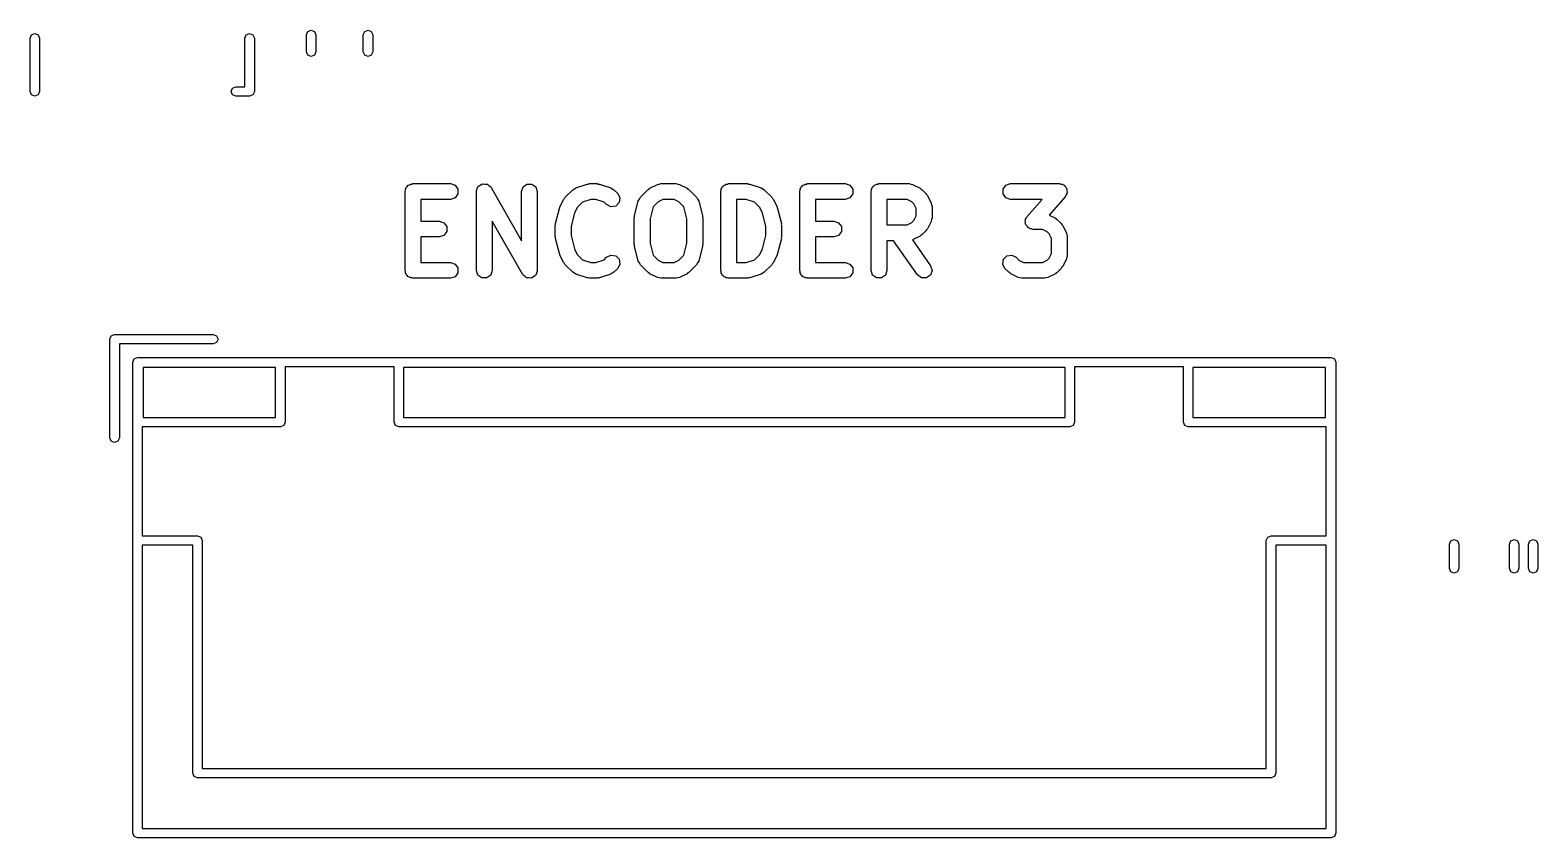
# Model space of a CAD drawing. Extents: x 96 to 200, y -143 to -59.
# Drawn here: x 158.08 to 177.18, y -97.07 to -86.83 of the extents above; entities that cross this region are included whole.
import ezdxf

# ---------------------------------------------------------------- set-up
doc = ezdxf.new("R2010")
doc.units = 0
doc.layers.add('BLACK', color=7, linetype='CONTINUOUS')

msp = doc.modelspace()

# ---------------------------------------------------------------- linework, layer by layer
at = {"layer": 'BLACK', "linetype": 'CONTINUOUS'}
for p, q in [((158.08, -86.935), (158.098, -86.8926)), ((158.098, -86.8926), (158.14, -86.875)), ((158.14, -86.875), (158.182, -86.8926)), ((158.182, -86.8926), (158.2, -86.935)), ((160.8, -86.935), (160.818, -86.8926)), ((160.818, -86.8926), (160.86, -86.875)), ((160.86, -86.875), (160.902, -86.8926)), ((160.902, -86.8926), (160.92, -86.935)), ((161.58, -86.8922), (161.598, -86.8497)), ((161.58, -87.1078), (161.58, -86.8922)), ((161.598, -86.8497), (161.64, -86.8322)), ((161.64, -86.8322), (161.682, -86.8497)), ((161.682, -86.8497), (161.7, -86.8922)), ((161.7, -86.8922), (161.7, -87.1078)), ((162.3, -86.8922), (162.318, -86.8497)), ((162.3, -87.1078), (162.3, -86.8922)), ((162.318, -86.8497), (162.36, -86.8322)), ((162.36, -86.8322), (162.402, -86.8497)), ((162.402, -86.8497), (162.42, -86.8922)), ((162.42, -86.8922), (162.42, -87.1078)), ((158.08, -87.61), (158.08, -86.935)), ((158.2, -86.935), (158.2, -87.61)), ((160.8, -87.55), (160.8, -86.935)), ((160.92, -86.935), (160.92, -87.61)), ((161.598, -87.1503), (161.58, -87.1078)), ((161.64, -87.1678), (161.598, -87.1503)), ((161.682, -87.1503), (161.64, -87.1678)), ((161.7, -87.1078), (161.682, -87.1503)), ((162.318, -87.1503), (162.3, -87.1078)), ((162.36, -87.1678), (162.318, -87.1503)), ((162.402, -87.1503), (162.36, -87.1678)), ((162.42, -87.1078), (162.402, -87.1503)), ((158.098, -87.6524), (158.08, -87.61)), ((158.14, -87.67), (158.098, -87.6524)), ((158.182, -87.6524), (158.14, -87.67)), ((158.2, -87.61), (158.182, -87.6524)), ((160.625, -87.61), (160.643, -87.5676)), ((160.643, -87.6524), (160.625, -87.61)), ((160.643, -87.5676), (160.685, -87.55)), ((160.685, -87.67), (160.643, -87.6524)), ((160.685, -87.55), (160.8, -87.55)), ((160.902, -87.6524), (160.86, -87.67)), ((160.92, -87.61), (160.902, -87.6524)), ((160.86, -87.67), (160.685, -87.67)), ((162.848, -88.8188), (162.86, -88.8095)), ((162.86, -88.8095), (162.87, -88.7967)), ((162.87, -88.7967), (162.885, -88.7918)), ((162.885, -88.7918), (162.898, -88.7825)), ((162.898, -88.7825), (162.914, -88.7825)), ((162.914, -88.7825), (162.929, -88.7776)), ((162.929, -88.7776), (163.405, -88.7776)), ((163.405, -88.7776), (163.464, -88.7967)), ((163.464, -88.7967), (163.5, -88.8467)), ((163.757, -88.8155), (163.759, -88.8104)), ((163.759, -88.8104), (163.782, -88.7976)), ((163.782, -88.7976), (163.802, -88.7825)), ((163.802, -88.7825), (163.808, -88.7825)), ((163.808, -88.7825), (163.813, -88.7797)), ((163.813, -88.7797), (163.839, -88.7825)), ((163.839, -88.7825), (163.864, -88.7825)), ((163.864, -88.7825), (163.869, -88.7858)), ((163.869, -88.7858), (163.874, -88.7864)), ((163.874, -88.7864), (163.893, -88.8037)), ((163.893, -88.8037), (163.914, -88.8188)), ((164.324, -88.8188), (164.374, -88.7825)), ((164.374, -88.7825), (164.436, -88.7825)), ((164.436, -88.7825), (164.486, -88.8188)), ((164.992, -88.8304), (165.135, -88.7828)), ((165.135, -88.7828), (165.151, -88.7826)), ((165.151, -88.7826), (165.167, -88.7776)), ((165.167, -88.7776), (165.262, -88.7776)), ((165.262, -88.7776), (165.277, -88.7826)), ((165.277, -88.7826), (165.294, -88.7828)), ((165.294, -88.7828), (165.436, -88.8304)), ((165.931, -88.8358), (166.027, -88.7882)), ((166.027, -88.7882), (166.05, -88.7847)), ((166.05, -88.7847), (166.071, -88.7776)), ((166.071, -88.7776), (166.262, -88.7776)), ((166.262, -88.7776), (166.284, -88.7847)), ((166.284, -88.7847), (166.307, -88.7882)), ((166.307, -88.7882), (166.402, -88.8358)), ((166.848, -88.8188), (166.86, -88.8095)), ((166.86, -88.8095), (166.87, -88.7967)), ((166.87, -88.7967), (166.885, -88.7918)), ((166.885, -88.7918), (166.898, -88.7825)), ((166.898, -88.7825), (166.914, -88.7825)), ((166.914, -88.7825), (166.929, -88.7776)), ((166.929, -88.7776), (167.167, -88.7776)), ((167.167, -88.7776), (167.182, -88.7826)), ((167.182, -88.7826), (167.198, -88.7828)), ((167.198, -88.7828), (167.341, -88.8304)), ((167.848, -88.8188), (167.86, -88.8095)), ((167.86, -88.8095), (167.87, -88.7967)), ((167.87, -88.7967), (167.885, -88.7918)), ((167.885, -88.7918), (167.898, -88.7825)), ((167.898, -88.7825), (167.914, -88.7825)), ((167.914, -88.7825), (167.929, -88.7776)), ((167.929, -88.7776), (168.405, -88.7776)), ((168.405, -88.7776), (168.464, -88.7967)), ((168.464, -88.7967), (168.5, -88.8467)), ((168.752, -88.8188), (168.765, -88.8095)), ((168.765, -88.8095), (168.775, -88.7967)), ((168.775, -88.7967), (168.79, -88.7918)), ((168.79, -88.7918), (168.802, -88.7825)), ((168.802, -88.7825), (168.818, -88.7825)), ((168.818, -88.7825), (168.833, -88.7776)), ((168.833, -88.7776), (169.214, -88.7776)), ((169.214, -88.7776), (169.236, -88.7847)), ((169.236, -88.7847), (169.259, -88.7882)), ((169.259, -88.7882), (169.354, -88.8358)), ((170.405, -88.8467), (170.441, -88.7967)), ((170.441, -88.7967), (170.5, -88.7776)), ((170.5, -88.7776), (171.119, -88.7776)), ((171.119, -88.7776), (171.138, -88.7839)), ((171.138, -88.7839), (171.158, -88.7857)), ((171.158, -88.7857), (171.167, -88.7932)), ((171.167, -88.7932), (171.178, -88.7967)), ((171.178, -88.7967), (171.19, -88.8131)), ((171.19, -88.8131), (171.205, -88.8264)), ((162.829, -88.8776), (162.833, -88.8626)), ((162.829, -89.8776), (162.829, -88.8776)), ((162.833, -88.8467), (162.843, -88.8339)), ((162.833, -88.8626), (162.833, -88.8467)), ((162.843, -88.8339), (162.848, -88.8188)), ((163.405, -88.9776), (163.029, -88.9776)), ((163.029, -88.9776), (163.029, -89.2538)), ((163.464, -88.9585), (163.405, -88.9776)), ((163.5, -88.9085), (163.464, -88.9585)), ((163.5, -88.8467), (163.5, -88.9085)), ((163.733, -88.8776), (163.735, -88.8722)), ((163.733, -89.8776), (163.733, -88.8776)), ((163.734, -88.8667), (163.744, -88.8433)), ((163.735, -88.8722), (163.734, -88.8667)), ((163.744, -88.8433), (163.752, -88.8188)), ((163.752, -88.8188), (163.757, -88.8155)), ((163.914, -88.8188), (163.916, -88.8242)), ((163.916, -88.8242), (163.92, -88.828)), ((163.92, -88.828), (164.305, -89.5011)), ((164.305, -88.8776), (164.324, -88.8188)), ((164.305, -89.5011), (164.305, -88.8776)), ((164.486, -88.8188), (164.505, -88.8776)), ((164.505, -88.8776), (164.505, -89.8776)), ((164.792, -89.071), (164.839, -88.9758)), ((164.839, -88.9758), (164.851, -88.9642)), ((164.851, -88.9642), (164.858, -88.9498)), ((164.858, -88.9498), (164.953, -88.8545)), ((164.953, -88.8545), (164.974, -88.8441)), ((164.974, -88.8441), (164.992, -88.8304)), ((165.183, -88.9776), (165.078, -89.0126)), ((165.246, -88.9776), (165.183, -88.9776)), ((165.351, -89.0126), (165.246, -88.9776)), ((165.436, -88.8304), (165.455, -88.8441)), ((165.455, -88.8441), (165.475, -88.8545)), ((165.475, -88.8545), (165.523, -88.9021)), ((165.523, -88.9021), (165.551, -88.9572)), ((165.551, -88.9572), (165.541, -89.0183)), ((165.736, -89.1867), (165.784, -88.9962)), ((165.784, -88.9962), (165.798, -88.9736)), ((165.798, -88.9736), (165.81, -88.9498)), ((165.81, -88.9498), (165.905, -88.8545)), ((165.905, -88.8545), (165.92, -88.8472)), ((165.92, -88.8472), (165.931, -88.8358)), ((166.095, -88.9776), (166.035, -89.0074)), ((166.238, -88.9776), (166.095, -88.9776)), ((166.298, -89.0074), (166.238, -88.9776)), ((166.402, -88.8358), (166.413, -88.8472)), ((166.413, -88.8472), (166.428, -88.8545)), ((166.428, -88.8545), (166.523, -88.9498)), ((166.523, -88.9498), (166.535, -88.9736)), ((166.535, -88.9736), (166.549, -88.9962)), ((166.549, -88.9962), (166.597, -89.1867)), ((166.829, -88.8776), (166.833, -88.8626)), ((166.829, -89.8776), (166.829, -88.8776)), ((166.833, -88.8467), (166.843, -88.8339)), ((166.833, -88.8626), (166.833, -88.8467)), ((166.843, -88.8339), (166.848, -88.8188)), ((167.029, -88.9776), (167.029, -89.7776)), ((167.15, -88.9776), (167.029, -88.9776)), ((167.256, -89.0126), (167.15, -88.9776)), ((167.341, -88.8304), (167.36, -88.8441)), ((167.36, -88.8441), (167.38, -88.8545)), ((167.38, -88.8545), (167.475, -88.9498)), ((167.475, -88.9498), (167.483, -88.9642)), ((167.483, -88.9642), (167.494, -88.9758)), ((167.494, -88.9758), (167.542, -89.071)), ((167.829, -88.8776), (167.833, -88.8626)), ((167.829, -89.8776), (167.829, -88.8776)), ((167.833, -88.8467), (167.843, -88.8339)), ((167.833, -88.8626), (167.833, -88.8467)), ((167.843, -88.8339), (167.848, -88.8188)), ((168.405, -88.9776), (168.029, -88.9776)), ((168.029, -88.9776), (168.029, -89.2538)), ((168.464, -88.9585), (168.405, -88.9776)), ((168.5, -88.9085), (168.464, -88.9585)), ((168.5, -88.8467), (168.5, -88.9085)), ((168.733, -88.8776), (168.738, -88.8626)), ((168.733, -89.8776), (168.733, -88.8776)), ((168.738, -88.8467), (168.748, -88.8339)), ((168.738, -88.8626), (168.738, -88.8467)), ((168.748, -88.8339), (168.752, -88.8188)), ((168.933, -88.9776), (168.933, -89.3014)), ((169.191, -88.9776), (168.933, -88.9776)), ((169.25, -89.0074), (169.191, -88.9776)), ((169.354, -88.8358), (169.366, -88.8472)), ((169.366, -88.8472), (169.38, -88.8545)), ((169.38, -88.8545), (169.428, -88.9021)), ((169.428, -88.9021), (169.435, -88.9166)), ((169.435, -88.9166), (169.447, -88.9281)), ((169.447, -88.9281), (169.494, -89.0234)), ((170.405, -88.9085), (170.405, -88.8467)), ((170.441, -88.9585), (170.405, -88.9085)), ((170.5, -88.9776), (170.441, -88.9585)), ((170.899, -88.9776), (170.5, -88.9776)), ((170.71, -89.1927), (170.899, -88.9776)), ((171.194, -88.9435), (170.99, -89.1773)), ((171.202, -88.9249), (171.194, -88.9435)), ((171.214, -88.9085), (171.202, -88.9249)), ((171.205, -88.8264), (171.207, -88.8375)), ((171.207, -88.8375), (171.214, -88.8467)), ((171.214, -88.8467), (171.214, -88.8669)), ((171.214, -88.8669), (171.219, -88.8867)), ((171.219, -88.8867), (171.214, -88.8971)), ((171.214, -88.8971), (171.214, -88.9085)), ((164.736, -89.2819), (164.784, -89.0915)), ((164.784, -89.0915), (164.79, -89.082)), ((164.79, -89.082), (164.792, -89.071)), ((164.975, -89.1506), (164.933, -89.3185)), ((165.011, -89.0797), (164.975, -89.1506)), ((165.078, -89.0126), (165.011, -89.0797)), ((165.382, -89.0436), (165.351, -89.0126)), ((165.437, -89.0716), (165.382, -89.0436)), ((165.498, -89.062), (165.437, -89.0716)), ((165.541, -89.0183), (165.498, -89.062)), ((165.737, -89.1991), (165.736, -89.1867)), ((165.971, -89.0716), (165.933, -89.2233)), ((166.035, -89.0074), (165.971, -89.0716)), ((166.362, -89.0716), (166.298, -89.0074)), ((166.4, -89.2233), (166.362, -89.0716)), ((166.597, -89.1867), (166.596, -89.1991)), ((167.323, -89.0797), (167.256, -89.0126)), ((167.358, -89.1506), (167.323, -89.0797)), ((167.4, -89.3185), (167.358, -89.1506)), ((167.542, -89.071), (167.543, -89.082)), ((167.543, -89.082), (167.549, -89.0915)), ((167.549, -89.0915), (167.597, -89.2819)), ((169.275, -89.0321), (169.25, -89.0074)), ((169.305, -89.0917), (169.275, -89.0321)), ((169.275, -89.247), (169.305, -89.1873)), ((169.305, -89.1873), (169.305, -89.0917)), ((169.494, -89.0234), (169.498, -89.0462)), ((169.498, -89.0462), (169.505, -89.0681)), ((169.505, -89.0681), (169.505, -89.211)), ((170.702, -89.2113), (170.71, -89.1927)), ((170.99, -89.1773), (171.069, -89.2167)), ((163.029, -89.2538), (163.262, -89.2538)), ((163.262, -89.2538), (163.321, -89.2729)), ((163.321, -89.2729), (163.357, -89.3229)), ((163.357, -89.3847), (163.321, -89.4347)), ((163.357, -89.3229), (163.357, -89.3847)), ((164.318, -89.9272), (163.933, -89.2542)), ((163.933, -89.2542), (163.933, -89.8776)), ((164.733, -89.3062), (164.737, -89.2944)), ((164.733, -89.449), (164.733, -89.3062)), ((164.737, -89.2944), (164.736, -89.2819)), ((164.933, -89.3185), (164.933, -89.4367)), ((165.733, -89.211), (165.737, -89.1991)), ((165.733, -89.5443), (165.733, -89.211)), ((165.933, -89.2233), (165.933, -89.532)), ((166.4, -89.532), (166.4, -89.2233)), ((166.596, -89.1991), (166.6, -89.211)), ((166.6, -89.211), (166.6, -89.5443)), ((167.4, -89.4367), (167.4, -89.3185)), ((167.597, -89.2819), (167.596, -89.2944)), ((167.596, -89.2944), (167.6, -89.3062)), ((167.6, -89.3062), (167.6, -89.449)), ((168.029, -89.2538), (168.262, -89.2538)), ((168.262, -89.2538), (168.321, -89.2729)), ((168.321, -89.2729), (168.357, -89.3229)), ((168.357, -89.3847), (168.321, -89.4347)), ((168.357, -89.3229), (168.357, -89.3847)), ((168.933, -89.3014), (169.191, -89.3014)), ((169.191, -89.3014), (169.25, -89.2716)), ((169.25, -89.2716), (169.275, -89.247)), ((169.428, -89.3769), (169.38, -89.4245)), ((169.435, -89.3625), (169.428, -89.3769)), ((169.447, -89.3509), (169.435, -89.3625)), ((169.494, -89.2557), (169.447, -89.3509)), ((169.498, -89.2329), (169.494, -89.2557)), ((169.505, -89.211), (169.498, -89.2329)), ((170.686, -89.2495), (170.691, -89.2391)), ((170.691, -89.2693), (170.686, -89.2495)), ((170.691, -89.2277), (170.702, -89.2113)), ((170.691, -89.2391), (170.691, -89.2277)), ((170.691, -89.2895), (170.691, -89.2693)), ((170.697, -89.2987), (170.691, -89.2895)), ((170.7, -89.3098), (170.697, -89.2987)), ((170.715, -89.3231), (170.7, -89.3098)), ((170.727, -89.3395), (170.715, -89.3231)), ((170.738, -89.343), (170.727, -89.3395)), ((170.746, -89.3505), (170.738, -89.343)), ((170.766, -89.3523), (170.746, -89.3505)), ((170.786, -89.3586), (170.766, -89.3523)), ((170.905, -89.3586), (170.786, -89.3586)), ((170.965, -89.3884), (170.905, -89.3586)), ((171.069, -89.2167), (171.08, -89.2281)), ((171.08, -89.2281), (171.095, -89.2355)), ((171.095, -89.2355), (171.142, -89.2831)), ((171.142, -89.2831), (171.149, -89.2975)), ((171.149, -89.2975), (171.161, -89.3091)), ((171.161, -89.3091), (171.208, -89.4043)), ((163.262, -89.4538), (163.029, -89.4538)), ((163.029, -89.4538), (163.029, -89.7776)), ((163.321, -89.4347), (163.262, -89.4538)), ((164.737, -89.4609), (164.733, -89.449)), ((164.736, -89.4733), (164.737, -89.4609)), ((164.784, -89.6638), (164.736, -89.4733)), ((164.933, -89.4367), (164.975, -89.6046)), ((165.737, -89.5561), (165.733, -89.5443)), ((165.736, -89.5685), (165.737, -89.5561)), ((165.784, -89.759), (165.736, -89.5685)), ((165.933, -89.532), (165.971, -89.6836)), ((166.362, -89.6836), (166.4, -89.532)), ((166.597, -89.5685), (166.549, -89.759)), ((166.6, -89.5443), (166.596, -89.5561)), ((166.596, -89.5561), (166.597, -89.5685)), ((167.358, -89.6046), (167.4, -89.4367)), ((167.597, -89.4733), (167.549, -89.6638)), ((167.6, -89.449), (167.596, -89.4609)), ((167.596, -89.4609), (167.597, -89.4733)), ((168.262, -89.4538), (168.029, -89.4538)), ((168.029, -89.4538), (168.029, -89.7776)), ((168.321, -89.4347), (168.262, -89.4538)), ((169.019, -89.5014), (168.933, -89.5014)), ((168.933, -89.5014), (168.933, -89.8776)), ((169.323, -89.935), (169.019, -89.5014)), ((169.259, -89.4909), (169.256, -89.4913)), ((169.256, -89.4913), (169.487, -89.8203)), ((169.354, -89.4433), (169.259, -89.4909)), ((169.366, -89.4319), (169.354, -89.4433)), ((169.38, -89.4245), (169.366, -89.4319)), ((170.989, -89.413), (170.965, -89.3884)), ((171.019, -89.4727), (170.989, -89.413)), ((171.019, -89.6635), (171.019, -89.4727)), ((171.208, -89.4043), (171.212, -89.4271)), ((171.212, -89.4271), (171.219, -89.449)), ((171.219, -89.449), (171.219, -89.6871)), ((164.79, -89.6732), (164.784, -89.6638)), ((164.792, -89.6842), (164.79, -89.6732)), ((164.839, -89.7795), (164.792, -89.6842)), ((164.975, -89.6046), (165.011, -89.6755)), ((165.011, -89.6755), (165.078, -89.7426)), ((165.078, -89.7426), (165.183, -89.7776)), ((165.246, -89.7776), (165.351, -89.7426)), ((165.351, -89.7426), (165.382, -89.7117)), ((165.382, -89.7117), (165.437, -89.6836)), ((165.437, -89.6836), (165.498, -89.6933)), ((165.498, -89.6933), (165.541, -89.737)), ((165.541, -89.737), (165.551, -89.798)), ((165.798, -89.7817), (165.784, -89.759)), ((165.971, -89.6836), (166.035, -89.7478)), ((166.035, -89.7478), (166.095, -89.7776)), ((166.238, -89.7776), (166.298, -89.7478)), ((166.298, -89.7478), (166.362, -89.6836)), ((166.549, -89.759), (166.535, -89.7817)), ((167.15, -89.7776), (167.256, -89.7426)), ((167.256, -89.7426), (167.323, -89.6755)), ((167.323, -89.6755), (167.358, -89.6046)), ((167.542, -89.6842), (167.494, -89.7795)), ((167.543, -89.6732), (167.542, -89.6842)), ((167.549, -89.6638), (167.543, -89.6732)), ((170.401, -89.798), (170.411, -89.737)), ((170.411, -89.737), (170.455, -89.6933)), ((170.455, -89.6933), (170.516, -89.6836)), ((170.516, -89.6836), (170.571, -89.7117)), ((170.571, -89.7117), (170.607, -89.7478)), ((170.607, -89.7478), (170.666, -89.7776)), ((170.905, -89.7776), (170.965, -89.7478)), ((170.965, -89.7478), (170.989, -89.7231)), ((170.989, -89.7231), (171.019, -89.6635)), ((171.208, -89.7319), (171.161, -89.8271)), ((171.212, -89.7091), (171.208, -89.7319)), ((171.219, -89.6871), (171.212, -89.7091)), ((162.833, -89.8927), (162.829, -89.8776)), ((162.833, -89.9085), (162.833, -89.8927)), ((162.843, -89.9213), (162.833, -89.9085)), ((162.848, -89.9364), (162.843, -89.9213)), ((162.86, -89.9457), (162.848, -89.9364)), ((162.87, -89.9585), (162.86, -89.9457)), ((162.885, -89.9634), (162.87, -89.9585)), ((163.029, -89.7776), (163.405, -89.7776)), ((163.405, -89.7776), (163.464, -89.7967)), ((163.464, -89.9585), (163.405, -89.9776)), ((163.464, -89.7967), (163.5, -89.8467)), ((163.5, -89.9085), (163.464, -89.9585)), ((163.5, -89.8467), (163.5, -89.9085)), ((163.752, -89.9364), (163.733, -89.8776)), ((163.802, -89.9727), (163.752, -89.9364)), ((163.914, -89.9364), (163.864, -89.9727)), ((163.933, -89.8776), (163.914, -89.9364)), ((164.322, -89.931), (164.318, -89.9272)), ((164.324, -89.9364), (164.322, -89.931)), ((164.345, -89.9515), (164.324, -89.9364)), ((164.364, -89.9688), (164.345, -89.9515)), ((164.456, -89.9576), (164.436, -89.9727)), ((164.479, -89.9449), (164.456, -89.9576)), ((164.481, -89.9397), (164.479, -89.9449)), ((164.486, -89.9364), (164.481, -89.9397)), ((164.494, -89.912), (164.486, -89.9364)), ((164.504, -89.8885), (164.494, -89.912)), ((164.505, -89.8776), (164.503, -89.883)), ((164.503, -89.883), (164.504, -89.8885)), ((164.851, -89.791), (164.839, -89.7795)), ((164.858, -89.8055), (164.851, -89.791)), ((164.953, -89.9007), (164.858, -89.8055)), ((164.974, -89.9112), (164.953, -89.9007)), ((164.992, -89.9249), (164.974, -89.9112)), ((165.135, -89.9725), (164.992, -89.9249)), ((165.183, -89.7776), (165.246, -89.7776)), ((165.436, -89.9249), (165.294, -89.9725)), ((165.455, -89.9112), (165.436, -89.9249)), ((165.475, -89.9007), (165.455, -89.9112)), ((165.523, -89.8531), (165.475, -89.9007)), ((165.551, -89.798), (165.523, -89.8531)), ((165.81, -89.8055), (165.798, -89.7817)), ((165.905, -89.9007), (165.81, -89.8055)), ((165.92, -89.9081), (165.905, -89.9007)), ((165.931, -89.9194), (165.92, -89.9081)), ((166.027, -89.9671), (165.931, -89.9194)), ((166.095, -89.7776), (166.238, -89.7776)), ((166.402, -89.9194), (166.307, -89.9671)), ((166.413, -89.9081), (166.402, -89.9194)), ((166.428, -89.9007), (166.413, -89.9081)), ((166.523, -89.8055), (166.428, -89.9007)), ((166.535, -89.7817), (166.523, -89.8055)), ((166.833, -89.8927), (166.829, -89.8776)), ((166.833, -89.9085), (166.833, -89.8927)), ((166.843, -89.9213), (166.833, -89.9085)), ((166.848, -89.9364), (166.843, -89.9213)), ((166.86, -89.9457), (166.848, -89.9364)), ((166.87, -89.9585), (166.86, -89.9457)), ((166.885, -89.9634), (166.87, -89.9585)), ((167.029, -89.7776), (167.15, -89.7776)), ((167.341, -89.9249), (167.198, -89.9725)), ((167.36, -89.9112), (167.341, -89.9249)), ((167.38, -89.9007), (167.36, -89.9112)), ((167.475, -89.8055), (167.38, -89.9007)), ((167.483, -89.791), (167.475, -89.8055)), ((167.494, -89.7795), (167.483, -89.791)), ((167.833, -89.8927), (167.829, -89.8776)), ((167.833, -89.9085), (167.833, -89.8927)), ((167.843, -89.9213), (167.833, -89.9085)), ((167.848, -89.9364), (167.843, -89.9213)), ((167.86, -89.9457), (167.848, -89.9364)), ((167.87, -89.9585), (167.86, -89.9457)), ((167.885, -89.9634), (167.87, -89.9585)), ((168.029, -89.7776), (168.405, -89.7776)), ((168.405, -89.7776), (168.464, -89.7967)), ((168.464, -89.9585), (168.405, -89.9776)), ((168.464, -89.7967), (168.5, -89.8467)), ((168.5, -89.9085), (168.464, -89.9585)), ((168.5, -89.8467), (168.5, -89.9085)), ((168.752, -89.9364), (168.733, -89.8776)), ((168.802, -89.9727), (168.752, -89.9364)), ((168.914, -89.9364), (168.864, -89.9727)), ((168.933, -89.8776), (168.914, -89.9364)), ((169.372, -89.9722), (169.323, -89.935)), ((169.485, -89.9378), (169.434, -89.9733)), ((169.505, -89.8794), (169.485, -89.9378)), ((169.487, -89.8203), (169.505, -89.8794)), ((170.429, -89.8531), (170.401, -89.798)), ((170.477, -89.9007), (170.429, -89.8531)), ((170.491, -89.9081), (170.477, -89.9007)), ((170.503, -89.9194), (170.491, -89.9081)), ((170.598, -89.9671), (170.503, -89.9194)), ((170.666, -89.7776), (170.905, -89.7776)), ((171.069, -89.9194), (170.973, -89.9671)), ((171.08, -89.9081), (171.069, -89.9194)), ((171.095, -89.9007), (171.08, -89.9081)), ((171.142, -89.8531), (171.095, -89.9007)), ((171.149, -89.8386), (171.142, -89.8531)), ((171.161, -89.8271), (171.149, -89.8386)), ((162.898, -89.9727), (162.885, -89.9634)), ((162.914, -89.9727), (162.898, -89.9727)), ((162.929, -89.9776), (162.914, -89.9727)), ((163.405, -89.9776), (162.929, -89.9776)), ((163.864, -89.9727), (163.802, -89.9727)), ((164.369, -89.9694), (164.364, -89.9688)), ((164.374, -89.9727), (164.369, -89.9694)), ((164.4, -89.9727), (164.374, -89.9727)), ((164.425, -89.9755), (164.4, -89.9727)), ((164.43, -89.9727), (164.425, -89.9755)), ((164.436, -89.9727), (164.43, -89.9727)), ((165.151, -89.9726), (165.135, -89.9725)), ((165.167, -89.9776), (165.151, -89.9726)), ((165.262, -89.9776), (165.167, -89.9776)), ((165.277, -89.9726), (165.262, -89.9776)), ((165.294, -89.9725), (165.277, -89.9726)), ((166.05, -89.9705), (166.027, -89.9671)), ((166.071, -89.9776), (166.05, -89.9705)), ((166.262, -89.9776), (166.071, -89.9776)), ((166.284, -89.9705), (166.262, -89.9776)), ((166.307, -89.9671), (166.284, -89.9705)), ((166.898, -89.9727), (166.885, -89.9634)), ((166.914, -89.9727), (166.898, -89.9727)), ((166.929, -89.9776), (166.914, -89.9727)), ((167.167, -89.9776), (166.929, -89.9776)), ((167.182, -89.9726), (167.167, -89.9776)), ((167.198, -89.9725), (167.182, -89.9726)), ((167.898, -89.9727), (167.885, -89.9634)), ((167.914, -89.9727), (167.898, -89.9727)), ((167.929, -89.9776), (167.914, -89.9727)), ((168.405, -89.9776), (167.929, -89.9776)), ((168.864, -89.9727), (168.802, -89.9727)), ((169.434, -89.9733), (169.372, -89.9722)), ((170.621, -89.9705), (170.598, -89.9671)), ((170.643, -89.9776), (170.621, -89.9705)), ((170.929, -89.9776), (170.643, -89.9776)), ((170.95, -89.9705), (170.929, -89.9776)), ((170.973, -89.9671), (170.95, -89.9705)), ((159.09, -90.75), (159.108, -90.7076)), ((159.108, -90.7076), (159.15, -90.69)), ((159.15, -90.69), (160.4, -90.69)), ((160.4, -90.69), (160.442, -90.7076)), ((160.442, -90.7076), (160.46, -90.75)), ((159.09, -92), (159.09, -90.75)), ((160.4, -90.81), (159.21, -90.81)), ((159.21, -90.81), (159.21, -92)), ((160.442, -90.7924), (160.4, -90.81)), ((160.46, -90.75), (160.442, -90.7924)), ((159.38, -91.04), (159.398, -90.9976)), ((159.38, -97.01), (159.38, -91.04)), ((159.398, -90.9976), (159.44, -90.98)), ((159.44, -90.98), (174.56, -90.98)), ((162.69, -91.1), (161.31, -91.1)), ((161.31, -91.1), (161.31, -91.8)), ((162.69, -91.8), (162.69, -91.1)), ((171.31, -91.1), (171.31, -91.8)), ((172.69, -91.1), (171.31, -91.1)), ((172.69, -91.8), (172.69, -91.1)), ((174.56, -90.98), (174.602, -90.9976)), ((174.602, -90.9976), (174.62, -91.04)), ((174.62, -91.04), (174.62, -97.01)), ((159.51, -91.11), (159.51, -91.74)), ((161.19, -91.11), (159.51, -91.11)), ((161.19, -91.74), (161.19, -91.11)), ((162.81, -91.11), (162.81, -91.74)), ((171.19, -91.11), (162.81, -91.11)), ((171.19, -91.74), (171.19, -91.11)), ((172.81, -91.11), (172.81, -91.74)), ((174.49, -91.11), (172.81, -91.11)), ((174.49, -91.74), (174.49, -91.11)), ((161.25, -91.86), (159.5, -91.86)), ((159.5, -91.86), (159.5, -93.24)), ((159.51, -91.74), (161.19, -91.74)), ((161.292, -91.8424), (161.25, -91.86)), ((161.31, -91.8), (161.292, -91.8424)), ((162.708, -91.8424), (162.69, -91.8)), ((162.75, -91.86), (162.708, -91.8424)), ((171.25, -91.86), (162.75, -91.86)), ((162.81, -91.74), (171.19, -91.74)), ((171.292, -91.8424), (171.25, -91.86)), ((171.31, -91.8), (171.292, -91.8424)), ((172.708, -91.8424), (172.69, -91.8)), ((172.75, -91.86), (172.708, -91.8424)), ((174.5, -91.86), (172.75, -91.86)), ((172.81, -91.74), (174.49, -91.74)), ((174.5, -93.24), (174.5, -91.86)), ((159.108, -92.0424), (159.09, -92)), ((159.15, -92.06), (159.108, -92.0424)), ((159.192, -92.0424), (159.15, -92.06)), ((159.21, -92), (159.192, -92.0424)), ((159.5, -93.24), (160.2, -93.24)), ((160.14, -93.36), (159.5, -93.36)), ((159.5, -93.36), (159.5, -96.95)), ((160.14, -96.25), (160.14, -93.36)), ((160.2, -93.24), (160.242, -93.2576)), ((160.242, -93.2576), (160.26, -93.3)), ((160.26, -93.3), (160.26, -96.19)), ((173.74, -93.3), (173.758, -93.2576)), ((173.74, -96.19), (173.74, -93.3)), ((173.758, -93.2576), (173.8, -93.24)), ((173.8, -93.24), (174.5, -93.24)), ((173.86, -93.36), (173.86, -96.25)), ((174.5, -93.36), (173.86, -93.36)), ((174.5, -96.95), (174.5, -93.36)), ((176.06, -93.3464), (176.078, -93.3039)), ((176.06, -93.6536), (176.06, -93.3464)), ((176.078, -93.3039), (176.12, -93.2864)), ((176.12, -93.2864), (176.162, -93.3039)), ((176.162, -93.3039), (176.18, -93.3464)), ((176.18, -93.3464), (176.18, -93.6536)), ((176.82, -93.3464), (176.838, -93.3039)), ((176.82, -93.6536), (176.82, -93.3464)), ((176.838, -93.3039), (176.88, -93.2864)), ((176.88, -93.2864), (176.922, -93.3039)), ((176.922, -93.3039), (176.94, -93.3464)), ((176.94, -93.3464), (176.94, -93.6536)), ((177.06, -93.3464), (177.078, -93.3039)), ((177.06, -93.6536), (177.06, -93.3464)), ((177.078, -93.3039), (177.12, -93.2864)), ((177.12, -93.2864), (177.162, -93.3039)), ((177.162, -93.3039), (177.18, -93.3464)), ((177.18, -93.3464), (177.18, -93.6536)), ((176.078, -93.6961), (176.06, -93.6536)), ((176.12, -93.7136), (176.078, -93.6961)), ((176.162, -93.6961), (176.12, -93.7136)), ((176.18, -93.6536), (176.162, -93.6961)), ((176.838, -93.6961), (176.82, -93.6536)), ((176.88, -93.7136), (176.838, -93.6961)), ((176.922, -93.6961), (176.88, -93.7136)), ((176.94, -93.6536), (176.922, -93.6961)), ((177.078, -93.6961), (177.06, -93.6536)), ((177.12, -93.7136), (177.078, -93.6961)), ((177.162, -93.6961), (177.12, -93.7136)), ((177.18, -93.6536), (177.162, -93.6961)), ((160.158, -96.2924), (160.14, -96.25)), ((160.26, -96.19), (167, -96.19)), ((167, -96.19), (173.74, -96.19)), ((173.86, -96.25), (173.842, -96.2924)), ((160.2, -96.31), (160.158, -96.2924)), ((167, -96.31), (160.2, -96.31)), ((173.8, -96.31), (167, -96.31)), ((173.842, -96.2924), (173.8, -96.31)), ((159.398, -97.0524), (159.38, -97.01)), ((159.5, -96.95), (174.5, -96.95)), ((174.62, -97.01), (174.602, -97.0524)), ((159.44, -97.07), (159.398, -97.0524)), ((174.56, -97.07), (159.44, -97.07)), ((174.602, -97.0524), (174.56, -97.07))]:
    msp.add_line(p, q, dxfattribs=at)

doc.saveas('drawing.dxf')
